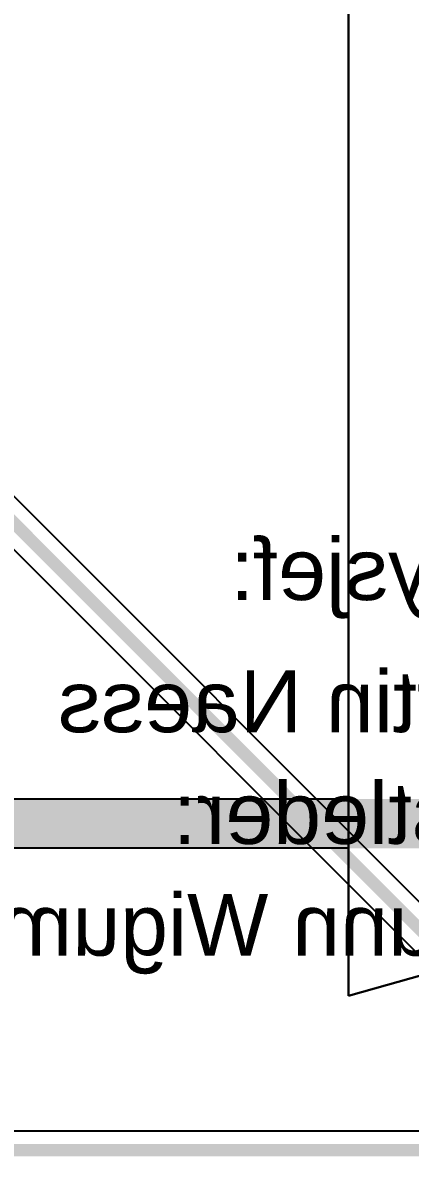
# Model space of a CAD drawing. Header units: inches. Extents: x -5 to 179, y -47 to 8.
# Drawn here: x 18.05 to 24.33, y -36.76 to -18.4 of the extents above; entities that cross this region are included whole.
import ezdxf

# ---------------------------------------------------------------- set-up
doc = ezdxf.new("R2010")
doc.units = ezdxf.units.IN
for name, color, linetype in [('Bottom Layer', 5, 'Continuous'), ('Bottom Overlay', 54, 'Continuous'), ('Keep-Out Layer', 6, 'Continuous'), ('Mechanical 1', 6, 'Continuous'), ('Top Layer', 1, 'Continuous'), ('Top Overlay', 2, 'Continuous'), ('Top Solder', 216, 'Continuous')]:
    doc.layers.add(name, color=color, linetype=linetype)
doc.styles.add('Arial', font='', dxfattribs={"height": 0.2})
doc.styles.get('Arial').set_extended_font_data('Arial')

msp = doc.modelspace()

# ---------------------------------------------------------------- linework, layer by layer
at = {"layer": 'Bottom Layer'}
for p, q in [((25.527, -33.694), (15.816, -23.984)), ((15.473, -24.506), (25.184, -34.216)), ((173.026, -36.358), (0.304, -36.358))]:
    msp.add_line(p, q, dxfattribs=at)
msp.add_lwpolyline([(15.6, -24.2, 0.2, 0.2, 0), (25.4, -34, 0.2, 0.2, 0)], format="xyseb", dxfattribs=at)
at = {"layer": 'Keep-Out Layer'}
msp.add_lwpolyline([(-0.001, -36.664, 0.2, 0.2, 0), (173.332, -36.664, 0.2, 0.2, 0)], format="xyseb", dxfattribs=at)
at = {"layer": 'Mechanical 1'}
msp.add_lwpolyline([(10.925, -31.375, 0.8, 0.8, 0), (78.325, -31.375, 0.8, 0.8, 0)], format="xyseb", dxfattribs=at)
at = {"layer": 'Top Layer'}
msp.add_line((173.026, -36.358), (0.304, -36.358), dxfattribs=at)
at = {"layer": 'Top Overlay'}
for p, q in [((23.332, -34.164), (23.332, -4.164)), ((36.332, -30.498), (23.332, -34.164))]:
    msp.add_line(p, q, dxfattribs=at)
at = {"layer": 'Top Solder'}
for p, q in [((23.332, -4.164), (23.332, -34.164)), ((23.332, -34.164), (36.332, -30.498)), ((11.216, -30.975), (23.332, -30.975)), ((23.332, -30.975), (23.332, -31.775)), ((23.332, -31.775), (12.676, -31.775))]:
    msp.add_line(p, q, dxfattribs=at)

# ---------------------------------------------------------------- texts
at = {"layer": 'Bottom Overlay', "style": 'Arial', "text_generation_flag": 2}
for s, p in [('Refysjef:', (26.846, -27.752)), ('Martin Naess', (26.846, -29.894)), ('Nestleder:', (26.846, -31.704)), ('Torunn Wigum Froseth', (26.846, -33.513))]:
    msp.add_text(s, height=1, rotation=360, dxfattribs=at).set_placement(p)

doc.saveas('drawing.dxf')
